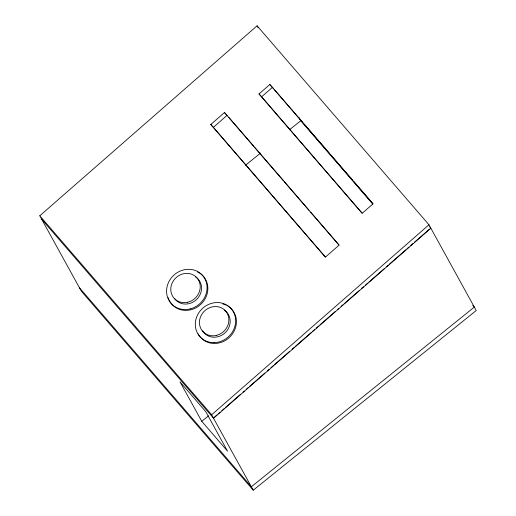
<?xml version="1.0" encoding="UTF-8"?>
<svg xmlns="http://www.w3.org/2000/svg" width="516" height="516" viewBox="0 0 516 516"><rect width="100%" height="100%" fill="white"/><g stroke="black" fill="none" stroke-linecap="round" stroke-linejoin="round"><path stroke-width="0.77" d="M39.777 215.791L257.071 25.8L428.957 224.776L476.223 310.516L253.24 490.2L81.354 291.224L39.777 215.791L211.663 414.774L213.566 418.224L430.86 228.233M210.767 124.498L224.46 112.527L227.085 115.352L213.392 127.323L210.767 124.498L325.351 257.155L339.044 245.177L224.46 112.527M269.829 84.501L372.958 203.891L362.148 213.34L259.019 93.951L269.829 84.501L273.506 88.539M259.019 93.951L261.644 96.776L272.454 87.327M211.663 414.774L428.957 224.776M217.036 414.87L213.405 418.044L253.24 490.2M218.249 413.806L220.061 412.22M221.88 410.633L224.299 408.517M225.511 407.459L240.643 394.23M243.062 392.108L244.274 391.051M246.087 389.464L248.512 387.348M249.718 386.291L264.856 373.062M267.275 370.94L269.088 369.353M270.906 367.766L273.325 365.651M274.538 364.593L289.67 351.357M292.088 349.242L293.907 347.655M295.12 346.597L311.458 332.31M312.67 331.253L314.489 329.66M316.302 328.073L318.72 325.957M319.933 324.899L335.065 311.67M337.49 309.548L338.696 308.491M341.121 306.375L342.934 304.788M344.146 303.731L359.278 290.502M361.697 288.38L363.516 286.793M365.328 285.206L367.753 283.091M368.959 282.033L384.091 268.804M386.516 266.682L388.329 265.095M389.541 264.037L405.886 249.75M407.092 248.693L408.911 247.1M410.723 245.513L413.148 243.397M414.354 242.339L429.493 229.11M245.577 165.172L260.619 153.052M289.457 129.813L300.738 120.725L298.803 117.209M201.769 421.32L179.955 381.801L205.742 411.652L227.55 451.165L201.769 421.32L208.58 415.825M429.647 226.834L430.699 228.053M472.753 305.253L474.327 307.078L251.344 486.762L79.458 287.786M274.557 89.758L299.815 118.996M300.867 120.215L302.969 122.653M304.027 123.872L326.125 149.453M327.176 150.672L329.279 153.11M330.337 154.329L352.434 179.91M353.486 181.129L372.952 203.665M300.738 120.725L372.797 204.143M261.644 96.776L362.142 213.121M228.659 117.177L253.891 146.383M254.943 147.602L283.329 180.458M284.38 181.677L309.084 210.276M310.664 212.102L339.044 244.958M213.392 127.323L325.351 256.936M41.519 219.061L213.566 418.224M257.071 25.8L258.213 27.87M197.364 271.848A21.066 19.279 -42.9 0 1 201.427 303.724A21.066 19.279 -42.9 0 1 169.222 300.293M168.919 299.635A21.066 19.279 -42.9 0 1 168.158 297.577M227.55 305.891A20.988 19.215 -42.9 0 1 229.491 337.361A20.988 19.215 -42.9 0 1 198.112 333.775M222.835 303.976A20.988 19.215 -42.9 0 1 226.272 305.214M195.59 276.937A15.319 14.022 -42.9 0 1 196.867 299.216A15.319 14.022 -42.9 0 1 174.395 298.345M224.234 310.103A15.319 14.022 -42.9 0 1 225.228 332.659A15.319 14.022 -42.9 0 1 202.646 330.885M187.682 302.247A15.319 14.022 -42.9 0 0 197.041 277.93A15.319 14.022 -42.9 0 0 171.802 283.865A15.319 14.022 -42.9 0 0 187.682 302.247M216.327 335.406A15.319 14.022 -42.9 0 0 225.685 311.096A15.319 14.022 -42.9 0 0 200.453 317.03A15.319 14.022 -42.9 0 0 216.327 335.406M214.056 342.643A20.988 19.215 -42.9 0 0 233.613 312.251A20.988 19.215 -42.9 0 0 198.744 312.877A20.988 19.215 -42.9 0 0 214.056 342.643M190.269 308.884A21.066 19.279 -42.9 0 0 202.388 275.234A21.066 19.279 -42.9 0 0 167.81 284.168A21.066 19.279 -42.9 0 0 190.269 308.884"/></g></svg>
